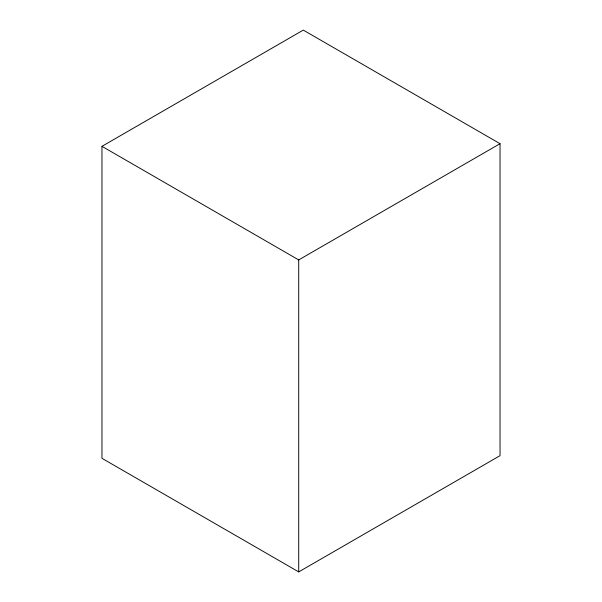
<?xml version="1.0" encoding="UTF-8"?>
<svg xmlns="http://www.w3.org/2000/svg" width="602" height="602" viewBox="0 0 602 602"><rect width="100%" height="100%" fill="white"/><g stroke="black" fill="none" stroke-linecap="round" stroke-linejoin="round"><path stroke-width="0.9" d="M101.964 146.331L303.288 30.1L500.036 143.69L500.036 455.669L298.712 571.9L101.964 458.31L101.964 146.331L298.712 259.921L500.036 143.69M298.712 259.921L298.712 571.9"/></g></svg>
